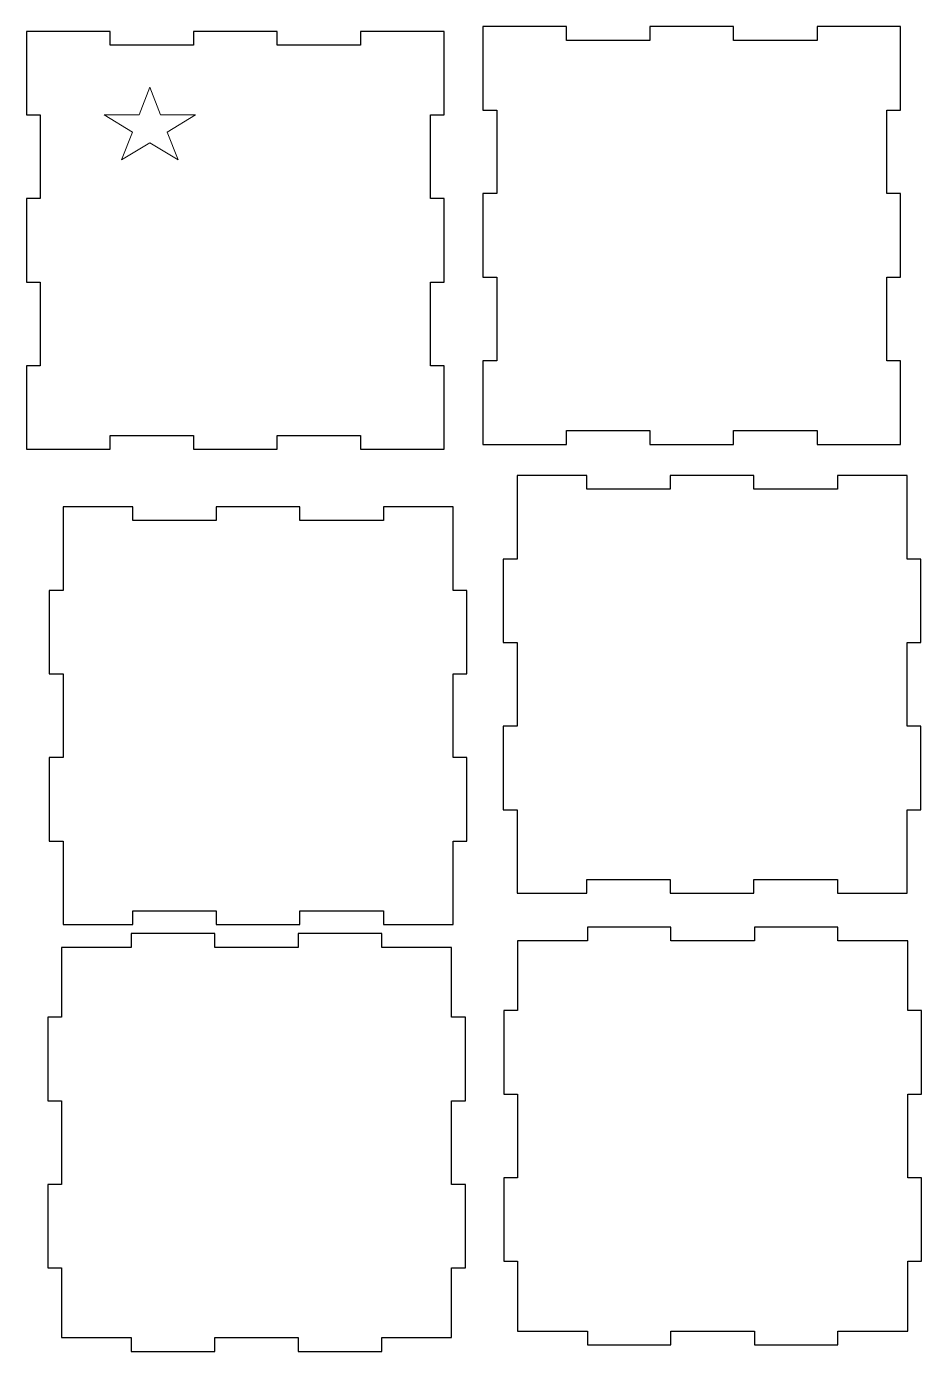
# Model space of a CAD drawing. Header units: centimetres. Extents: x -9.7 to 9.7, y -14.1 to 14.6.
import ezdxf

# ---------------------------------------------------------------- set-up
doc = ezdxf.new("R2010")
doc.units = ezdxf.units.CM
doc.header["$MEASUREMENT"] = 0
doc.layers.add('layer 1', color=7, linetype='Continuous')

msp = doc.modelspace()

# ---------------------------------------------------------------- linework, layer by layer
at = {"layer": 'layer 1', "lineweight": 25}
for points in [[(-9.70671, 14.49736), (-9.70671, 14.49736), (-7.89472, 14.49736), (-7.89472, 14.49736), (-7.89472, 14.49736), (-7.89472, 14.49736), (-7.89472, 14.19736), (-7.89472, 14.19736), (-7.89472, 14.19736), (-7.89472, 14.19736), (-6.08272, 14.19736), (-6.08272, 14.19736), (-6.08272, 14.19736), (-6.08272, 14.19736), (-6.08272, 14.49736), (-6.08272, 14.49736), (-6.08272, 14.49736), (-6.08272, 14.49736), (-4.27072, 14.49736), (-4.27072, 14.49736), (-4.27072, 14.49736), (-4.27072, 14.49736), (-4.27072, 14.19736), (-4.27072, 14.19736), (-4.27072, 14.19736), (-4.27072, 14.19736), (-2.45871, 14.19736), (-2.45871, 14.19736), (-2.45871, 14.19736), (-2.45871, 14.19736), (-2.45871, 14.49736), (-2.45871, 14.49736), (-2.45871, 14.49736), (-2.45871, 14.49736), (-0.64671, 14.49736), (-0.64671, 14.49736), (-0.64671, 14.49736), (-0.64671, 14.49736), (-0.64671, 12.68536), (-0.64671, 12.68536), (-0.64671, 12.68536), (-0.64671, 12.68536), (-0.94671, 12.68536), (-0.94671, 12.68536), (-0.94671, 12.68536), (-0.94671, 12.68536), (-0.94671, 10.87336), (-0.94671, 10.87336), (-0.94671, 10.87336), (-0.94671, 10.87336), (-0.64671, 10.87336), (-0.64671, 10.87336), (-0.64671, 10.87336), (-0.64671, 10.87336), (-0.64671, 9.06136), (-0.64671, 9.06136), (-0.64671, 9.06136), (-0.64671, 9.06136), (-0.94671, 9.06136), (-0.94671, 9.06136), (-0.94671, 9.06136), (-0.94671, 9.06136), (-0.94671, 7.24936), (-0.94671, 7.24936), (-0.94671, 7.24936), (-0.94671, 7.24936), (-0.64671, 7.24936), (-0.64671, 7.24936), (-0.64671, 7.24936), (-0.64671, 7.24936), (-0.64671, 5.43736), (-0.64671, 5.43736), (-0.64671, 5.43736), (-0.64671, 5.43736), (-2.45871, 5.43736), (-2.45871, 5.43736), (-2.45871, 5.43736), (-2.45871, 5.43736), (-2.45871, 5.73736), (-2.45871, 5.73736), (-2.45871, 5.73736), (-2.45871, 5.73736), (-4.27072, 5.73736), (-4.27072, 5.73736), (-4.27072, 5.73736), (-4.27072, 5.73736), (-4.27072, 5.43736), (-4.27072, 5.43736), (-4.27072, 5.43736), (-4.27072, 5.43736), (-6.08272, 5.43736), (-6.08272, 5.43736), (-6.08272, 5.43736), (-6.08272, 5.43736), (-6.08272, 5.73736), (-6.08272, 5.73736), (-6.08272, 5.73736), (-6.08272, 5.73736), (-7.89472, 5.73736), (-7.89472, 5.73736), (-7.89472, 5.73736), (-7.89472, 5.73736), (-7.89472, 5.43736), (-7.89472, 5.43736), (-7.89472, 5.43736), (-7.89472, 5.43736), (-9.70671, 5.43736), (-9.70671, 5.43736), (-9.70671, 5.43736), (-9.70671, 5.43736), (-9.70671, 7.24936), (-9.70671, 7.24936), (-9.70671, 7.24936), (-9.70671, 7.24936), (-9.40672, 7.24936), (-9.40672, 7.24936), (-9.40672, 7.24936), (-9.40672, 7.24936), (-9.40672, 9.06136), (-9.40672, 9.06136), (-9.40672, 9.06136), (-9.40672, 9.06136), (-9.70671, 9.06136), (-9.70671, 9.06136), (-9.70671, 9.06136), (-9.70671, 9.06136), (-9.70671, 10.87336), (-9.70671, 10.87336), (-9.70671, 10.87336), (-9.70671, 10.87336), (-9.40672, 10.87336), (-9.40672, 10.87336), (-9.40672, 10.87336), (-9.40672, 10.87336), (-9.40672, 12.68536), (-9.40672, 12.68536), (-9.40672, 12.68536), (-9.40672, 12.68536), (-9.70671, 12.68536), (-9.70671, 12.68536), (-9.70671, 12.68536), (-9.70671, 12.68536), (-9.70671, 14.49736), (-9.70671, 14.49736)], [(0.19317, 14.60402), (0.19317, 14.60402), (2.00516, 14.60402), (2.00516, 14.60402), (2.00516, 14.60402), (2.00516, 14.60402), (2.00516, 14.30402), (2.00516, 14.30402), (2.00516, 14.30402), (2.00516, 14.30402), (3.81716, 14.30402), (3.81716, 14.30402), (3.81716, 14.30402), (3.81716, 14.30402), (3.81716, 14.60402), (3.81716, 14.60402), (3.81716, 14.60402), (3.81716, 14.60402), (5.62916, 14.60402), (5.62916, 14.60402), (5.62916, 14.60402), (5.62916, 14.60402), (5.62916, 14.30402), (5.62916, 14.30402), (5.62916, 14.30402), (5.62916, 14.30402), (7.44116, 14.30402), (7.44116, 14.30402), (7.44116, 14.30402), (7.44116, 14.30402), (7.44116, 14.60402), (7.44116, 14.60402), (7.44116, 14.60402), (7.44116, 14.60402), (9.25316, 14.60402), (9.25316, 14.60402), (9.25316, 14.60402), (9.25316, 14.60402), (9.25316, 12.79202), (9.25316, 12.79202), (9.25316, 12.79202), (9.25316, 12.79202), (8.95316, 12.79202), (8.95316, 12.79202), (8.95316, 12.79202), (8.95316, 12.79202), (8.95316, 10.98002), (8.95316, 10.98002), (8.95316, 10.98002), (8.95316, 10.98002), (9.25316, 10.98002), (9.25316, 10.98002), (9.25316, 10.98002), (9.25316, 10.98002), (9.25316, 9.16802), (9.25316, 9.16802), (9.25316, 9.16802), (9.25316, 9.16802), (8.95316, 9.16802), (8.95316, 9.16802), (8.95316, 9.16802), (8.95316, 9.16802), (8.95316, 7.35602), (8.95316, 7.35602), (8.95316, 7.35602), (8.95316, 7.35602), (9.25316, 7.35602), (9.25316, 7.35602), (9.25316, 7.35602), (9.25316, 7.35602), (9.25316, 5.54402), (9.25316, 5.54402), (9.25316, 5.54402), (9.25316, 5.54402), (7.44116, 5.54402), (7.44116, 5.54402), (7.44116, 5.54402), (7.44116, 5.54402), (7.44116, 5.84402), (7.44116, 5.84402), (7.44116, 5.84402), (7.44116, 5.84402), (5.62916, 5.84402), (5.62916, 5.84402), (5.62916, 5.84402), (5.62916, 5.84402), (5.62916, 5.54402), (5.62916, 5.54402), (5.62916, 5.54402), (5.62916, 5.54402), (3.81716, 5.54402), (3.81716, 5.54402), (3.81716, 5.54402), (3.81716, 5.54402), (3.81716, 5.84402), (3.81716, 5.84402), (3.81716, 5.84402), (3.81716, 5.84402), (2.00516, 5.84402), (2.00516, 5.84402), (2.00516, 5.84402), (2.00516, 5.84402), (2.00516, 5.54402), (2.00516, 5.54402), (2.00516, 5.54402), (2.00516, 5.54402), (0.19317, 5.54402), (0.19317, 5.54402), (0.19317, 5.54402), (0.19317, 5.54402), (0.19317, 7.35602), (0.19317, 7.35602), (0.19317, 7.35602), (0.19317, 7.35602), (0.49317, 7.35602), (0.49317, 7.35602), (0.49317, 7.35602), (0.49317, 7.35602), (0.49317, 9.16802), (0.49317, 9.16802), (0.49317, 9.16802), (0.49317, 9.16802), (0.19317, 9.16802), (0.19317, 9.16802), (0.19317, 9.16802), (0.19317, 9.16802), (0.19317, 10.98002), (0.19317, 10.98002), (0.19317, 10.98002), (0.19317, 10.98002), (0.49317, 10.98002), (0.49317, 10.98002), (0.49317, 10.98002), (0.49317, 10.98002), (0.49317, 12.79202), (0.49317, 12.79202), (0.49317, 12.79202), (0.49317, 12.79202), (0.19317, 12.79202), (0.19317, 12.79202), (0.19317, 12.79202), (0.19317, 12.79202), (0.19317, 14.60402), (0.19317, 14.60402)], [(0.93304, 4.86936), (0.93304, 4.86936), (2.44504, 4.86936), (2.44504, 4.86936), (2.44504, 4.86936), (2.44504, 4.86936), (2.44504, 4.56936), (2.44504, 4.56936), (2.44504, 4.56936), (2.44504, 4.56936), (4.25704, 4.56936), (4.25704, 4.56936), (4.25704, 4.56936), (4.25704, 4.56936), (4.25704, 4.86936), (4.25704, 4.86936), (4.25704, 4.86936), (4.25704, 4.86936), (6.06904, 4.86936), (6.06904, 4.86936), (6.06904, 4.86936), (6.06904, 4.86936), (6.06904, 4.56936), (6.06904, 4.56936), (6.06904, 4.56936), (6.06904, 4.56936), (7.88104, 4.56936), (7.88104, 4.56936), (7.88104, 4.56936), (7.88104, 4.56936), (7.88104, 4.86936), (7.88104, 4.86936), (7.88104, 4.86936), (7.88104, 4.86936), (9.39304, 4.86936), (9.39304, 4.86936), (9.39304, 4.86936), (9.39304, 4.86936), (9.39304, 3.05736), (9.39304, 3.05736), (9.39304, 3.05736), (9.39304, 3.05736), (9.69304, 3.05736), (9.69304, 3.05736), (9.69304, 3.05736), (9.69304, 3.05736), (9.69304, 1.24536), (9.69304, 1.24536), (9.69304, 1.24536), (9.69304, 1.24536), (9.39304, 1.24536), (9.39304, 1.24536), (9.39304, 1.24536), (9.39304, 1.24536), (9.39304, -0.56663), (9.39304, -0.56663), (9.39304, -0.56663), (9.39304, -0.56663), (9.69304, -0.56663), (9.69304, -0.56663), (9.69304, -0.56663), (9.69304, -0.56663), (9.69304, -2.37863), (9.69304, -2.37863), (9.69304, -2.37863), (9.69304, -2.37863), (9.39304, -2.37863), (9.39304, -2.37863), (9.39304, -2.37863), (9.39304, -2.37863), (9.39304, -4.19063), (9.39304, -4.19063), (9.39304, -4.19063), (9.39304, -4.19063), (7.88104, -4.19063), (7.88104, -4.19063), (7.88104, -4.19063), (7.88104, -4.19063), (7.88104, -3.89063), (7.88104, -3.89063), (7.88104, -3.89063), (7.88104, -3.89063), (6.06904, -3.89063), (6.06904, -3.89063), (6.06904, -3.89063), (6.06904, -3.89063), (6.06904, -4.19063), (6.06904, -4.19063), (6.06904, -4.19063), (6.06904, -4.19063), (4.25704, -4.19063), (4.25704, -4.19063), (4.25704, -4.19063), (4.25704, -4.19063), (4.25704, -3.89063), (4.25704, -3.89063), (4.25704, -3.89063), (4.25704, -3.89063), (2.44504, -3.89063), (2.44504, -3.89063), (2.44504, -3.89063), (2.44504, -3.89063), (2.44504, -4.19063), (2.44504, -4.19063), (2.44504, -4.19063), (2.44504, -4.19063), (0.93304, -4.19063), (0.93304, -4.19063), (0.93304, -4.19063), (0.93304, -4.19063), (0.93304, -2.37863), (0.93304, -2.37863), (0.93304, -2.37863), (0.93304, -2.37863), (0.63304, -2.37863), (0.63304, -2.37863), (0.63304, -2.37863), (0.63304, -2.37863), (0.63304, -0.56663), (0.63304, -0.56663), (0.63304, -0.56663), (0.63304, -0.56663), (0.93304, -0.56663), (0.93304, -0.56663), (0.93304, -0.56663), (0.93304, -0.56663), (0.93304, 1.24536), (0.93304, 1.24536), (0.93304, 1.24536), (0.93304, 1.24536), (0.63304, 1.24536), (0.63304, 1.24536), (0.63304, 1.24536), (0.63304, 1.24536), (0.63304, 3.05736), (0.63304, 3.05736), (0.63304, 3.05736), (0.63304, 3.05736), (0.93304, 3.05736), (0.93304, 3.05736), (0.93304, 3.05736), (0.93304, 3.05736), (0.93304, 4.86936), (0.93304, 4.86936)], [(-8.91321, 4.19021), (-8.91321, 4.19021), (-7.40122, 4.19021), (-7.40122, 4.19021), (-7.40122, 4.19021), (-7.40122, 4.19021), (-7.40122, 3.89021), (-7.40122, 3.89021), (-7.40122, 3.89021), (-7.40122, 3.89021), (-5.58922, 3.89021), (-5.58922, 3.89021), (-5.58922, 3.89021), (-5.58922, 3.89021), (-5.58922, 4.19021), (-5.58922, 4.19021), (-5.58922, 4.19021), (-5.58922, 4.19021), (-3.77722, 4.19021), (-3.77722, 4.19021), (-3.77722, 4.19021), (-3.77722, 4.19021), (-3.77722, 3.89021), (-3.77722, 3.89021), (-3.77722, 3.89021), (-3.77722, 3.89021), (-1.96522, 3.89021), (-1.96522, 3.89021), (-1.96522, 3.89021), (-1.96522, 3.89021), (-1.96522, 4.19021), (-1.96522, 4.19021), (-1.96522, 4.19021), (-1.96522, 4.19021), (-0.45321, 4.19021), (-0.45321, 4.19021), (-0.45321, 4.19021), (-0.45321, 4.19021), (-0.45321, 2.37821), (-0.45321, 2.37821), (-0.45321, 2.37821), (-0.45321, 2.37821), (-0.15321, 2.37821), (-0.15321, 2.37821), (-0.15321, 2.37821), (-0.15321, 2.37821), (-0.15321, 0.56621), (-0.15321, 0.56621), (-0.15321, 0.56621), (-0.15321, 0.56621), (-0.45321, 0.56621), (-0.45321, 0.56621), (-0.45321, 0.56621), (-0.45321, 0.56621), (-0.45321, -1.24578), (-0.45321, -1.24578), (-0.45321, -1.24578), (-0.45321, -1.24578), (-0.15321, -1.24578), (-0.15321, -1.24578), (-0.15321, -1.24578), (-0.15321, -1.24578), (-0.15321, -3.05778), (-0.15321, -3.05778), (-0.15321, -3.05778), (-0.15321, -3.05778), (-0.45321, -3.05778), (-0.45321, -3.05778), (-0.45321, -3.05778), (-0.45321, -3.05778), (-0.45321, -4.86978), (-0.45321, -4.86978), (-0.45321, -4.86978), (-0.45321, -4.86978), (-1.96522, -4.86978), (-1.96522, -4.86978), (-1.96522, -4.86978), (-1.96522, -4.86978), (-1.96522, -4.56978), (-1.96522, -4.56978), (-1.96522, -4.56978), (-1.96522, -4.56978), (-3.77722, -4.56978), (-3.77722, -4.56978), (-3.77722, -4.56978), (-3.77722, -4.56978), (-3.77722, -4.86978), (-3.77722, -4.86978), (-3.77722, -4.86978), (-3.77722, -4.86978), (-5.58922, -4.86978), (-5.58922, -4.86978), (-5.58922, -4.86978), (-5.58922, -4.86978), (-5.58922, -4.56978), (-5.58922, -4.56978), (-5.58922, -4.56978), (-5.58922, -4.56978), (-7.40122, -4.56978), (-7.40122, -4.56978), (-7.40122, -4.56978), (-7.40122, -4.56978), (-7.40122, -4.86978), (-7.40122, -4.86978), (-7.40122, -4.86978), (-7.40122, -4.86978), (-8.91321, -4.86978), (-8.91321, -4.86978), (-8.91321, -4.86978), (-8.91321, -4.86978), (-8.91321, -3.05778), (-8.91321, -3.05778), (-8.91321, -3.05778), (-8.91321, -3.05778), (-9.21322, -3.05778), (-9.21322, -3.05778), (-9.21322, -3.05778), (-9.21322, -3.05778), (-9.21322, -1.24578), (-9.21322, -1.24578), (-9.21322, -1.24578), (-9.21322, -1.24578), (-8.91321, -1.24578), (-8.91321, -1.24578), (-8.91321, -1.24578), (-8.91321, -1.24578), (-8.91321, 0.56621), (-8.91321, 0.56621), (-8.91321, 0.56621), (-8.91321, 0.56621), (-9.21322, 0.56621), (-9.21322, 0.56621), (-9.21322, 0.56621), (-9.21322, 0.56621), (-9.21322, 2.37821), (-9.21322, 2.37821), (-9.21322, 2.37821), (-9.21322, 2.37821), (-8.91321, 2.37821), (-8.91321, 2.37821), (-8.91321, 2.37821), (-8.91321, 2.37821), (-8.91321, 4.19021), (-8.91321, 4.19021)], [(-8.94714, -5.36578), (-8.94714, -5.36578), (-7.43514, -5.36578), (-7.43514, -5.36578), (-7.43514, -5.36578), (-7.43514, -5.36578), (-7.43514, -5.06578), (-7.43514, -5.06578), (-7.43514, -5.06578), (-7.43514, -5.06578), (-5.62314, -5.06578), (-5.62314, -5.06578), (-5.62314, -5.06578), (-5.62314, -5.06578), (-5.62314, -5.36578), (-5.62314, -5.36578), (-5.62314, -5.36578), (-5.62314, -5.36578), (-3.81114, -5.36578), (-3.81114, -5.36578), (-3.81114, -5.36578), (-3.81114, -5.36578), (-3.81114, -5.06578), (-3.81114, -5.06578), (-3.81114, -5.06578), (-3.81114, -5.06578), (-1.99913, -5.06578), (-1.99913, -5.06578), (-1.99913, -5.06578), (-1.99913, -5.06578), (-1.99913, -5.36578), (-1.99913, -5.36578), (-1.99913, -5.36578), (-1.99913, -5.36578), (-0.48713, -5.36578), (-0.48713, -5.36578), (-0.48713, -5.36578), (-0.48713, -5.36578), (-0.48713, -6.87778), (-0.48713, -6.87778), (-0.48713, -6.87778), (-0.48713, -6.87778), (-0.18713, -6.87778), (-0.18713, -6.87778), (-0.18713, -6.87778), (-0.18713, -6.87778), (-0.18713, -8.68978), (-0.18713, -8.68978), (-0.18713, -8.68978), (-0.18713, -8.68978), (-0.48713, -8.68978), (-0.48713, -8.68978), (-0.48713, -8.68978), (-0.48713, -8.68978), (-0.48713, -10.50178), (-0.48713, -10.50178), (-0.48713, -10.50178), (-0.48713, -10.50178), (-0.18713, -10.50178), (-0.18713, -10.50178), (-0.18713, -10.50178), (-0.18713, -10.50178), (-0.18713, -12.31378), (-0.18713, -12.31378), (-0.18713, -12.31378), (-0.18713, -12.31378), (-0.48713, -12.31378), (-0.48713, -12.31378), (-0.48713, -12.31378), (-0.48713, -12.31378), (-0.48713, -13.82578), (-0.48713, -13.82578), (-0.48713, -13.82578), (-0.48713, -13.82578), (-1.99913, -13.82578), (-1.99913, -13.82578), (-1.99913, -13.82578), (-1.99913, -13.82578), (-1.99913, -14.12578), (-1.99913, -14.12578), (-1.99913, -14.12578), (-1.99913, -14.12578), (-3.81114, -14.12578), (-3.81114, -14.12578), (-3.81114, -14.12578), (-3.81114, -14.12578), (-3.81114, -13.82578), (-3.81114, -13.82578), (-3.81114, -13.82578), (-3.81114, -13.82578), (-5.62314, -13.82578), (-5.62314, -13.82578), (-5.62314, -13.82578), (-5.62314, -13.82578), (-5.62314, -14.12578), (-5.62314, -14.12578), (-5.62314, -14.12578), (-5.62314, -14.12578), (-7.43514, -14.12578), (-7.43514, -14.12578), (-7.43514, -14.12578), (-7.43514, -14.12578), (-7.43514, -13.82578), (-7.43514, -13.82578), (-7.43514, -13.82578), (-7.43514, -13.82578), (-8.94714, -13.82578), (-8.94714, -13.82578), (-8.94714, -13.82578), (-8.94714, -13.82578), (-8.94714, -12.31378), (-8.94714, -12.31378), (-8.94714, -12.31378), (-8.94714, -12.31378), (-9.24714, -12.31378), (-9.24714, -12.31378), (-9.24714, -12.31378), (-9.24714, -12.31378), (-9.24714, -10.50178), (-9.24714, -10.50178), (-9.24714, -10.50178), (-9.24714, -10.50178), (-8.94714, -10.50178), (-8.94714, -10.50178), (-8.94714, -10.50178), (-8.94714, -10.50178), (-8.94714, -8.68978), (-8.94714, -8.68978), (-8.94714, -8.68978), (-8.94714, -8.68978), (-9.24714, -8.68978), (-9.24714, -8.68978), (-9.24714, -8.68978), (-9.24714, -8.68978), (-9.24714, -6.87778), (-9.24714, -6.87778), (-9.24714, -6.87778), (-9.24714, -6.87778), (-8.94714, -6.87778), (-8.94714, -6.87778), (-8.94714, -6.87778), (-8.94714, -6.87778), (-8.94714, -5.36578), (-8.94714, -5.36578)], [(0.94672, -5.22167), (0.94672, -5.22167), (2.45872, -5.22167), (2.45872, -5.22167), (2.45872, -5.22167), (2.45872, -5.22167), (2.45872, -4.92167), (2.45872, -4.92167), (2.45872, -4.92167), (2.45872, -4.92167), (4.27072, -4.92167), (4.27072, -4.92167), (4.27072, -4.92167), (4.27072, -4.92167), (4.27072, -5.22167), (4.27072, -5.22167), (4.27072, -5.22167), (4.27072, -5.22167), (6.08272, -5.22167), (6.08272, -5.22167), (6.08272, -5.22167), (6.08272, -5.22167), (6.08272, -4.92167), (6.08272, -4.92167), (6.08272, -4.92167), (6.08272, -4.92167), (7.89472, -4.92167), (7.89472, -4.92167), (7.89472, -4.92167), (7.89472, -4.92167), (7.89472, -5.22167), (7.89472, -5.22167), (7.89472, -5.22167), (7.89472, -5.22167), (9.40672, -5.22167), (9.40672, -5.22167), (9.40672, -5.22167), (9.40672, -5.22167), (9.40672, -6.73367), (9.40672, -6.73367), (9.40672, -6.73367), (9.40672, -6.73367), (9.70672, -6.73367), (9.70672, -6.73367), (9.70672, -6.73367), (9.70672, -6.73367), (9.70672, -8.54567), (9.70672, -8.54567), (9.70672, -8.54567), (9.70672, -8.54567), (9.40672, -8.54567), (9.40672, -8.54567), (9.40672, -8.54567), (9.40672, -8.54567), (9.40672, -10.35767), (9.40672, -10.35767), (9.40672, -10.35767), (9.40672, -10.35767), (9.70672, -10.35767), (9.70672, -10.35767), (9.70672, -10.35767), (9.70672, -10.35767), (9.70672, -12.16967), (9.70672, -12.16967), (9.70672, -12.16967), (9.70672, -12.16967), (9.40672, -12.16967), (9.40672, -12.16967), (9.40672, -12.16967), (9.40672, -12.16967), (9.40672, -13.68167), (9.40672, -13.68167), (9.40672, -13.68167), (9.40672, -13.68167), (7.89472, -13.68167), (7.89472, -13.68167), (7.89472, -13.68167), (7.89472, -13.68167), (7.89472, -13.98167), (7.89472, -13.98167), (7.89472, -13.98167), (7.89472, -13.98167), (6.08272, -13.98167), (6.08272, -13.98167), (6.08272, -13.98167), (6.08272, -13.98167), (6.08272, -13.68167), (6.08272, -13.68167), (6.08272, -13.68167), (6.08272, -13.68167), (4.27072, -13.68167), (4.27072, -13.68167), (4.27072, -13.68167), (4.27072, -13.68167), (4.27072, -13.98167), (4.27072, -13.98167), (4.27072, -13.98167), (4.27072, -13.98167), (2.45872, -13.98167), (2.45872, -13.98167), (2.45872, -13.98167), (2.45872, -13.98167), (2.45872, -13.68167), (2.45872, -13.68167), (2.45872, -13.68167), (2.45872, -13.68167), (0.94672, -13.68167), (0.94672, -13.68167), (0.94672, -13.68167), (0.94672, -13.68167), (0.94672, -12.16967), (0.94672, -12.16967), (0.94672, -12.16967), (0.94672, -12.16967), (0.64672, -12.16967), (0.64672, -12.16967), (0.64672, -12.16967), (0.64672, -12.16967), (0.64672, -10.35767), (0.64672, -10.35767), (0.64672, -10.35767), (0.64672, -10.35767), (0.94672, -10.35767), (0.94672, -10.35767), (0.94672, -10.35767), (0.94672, -10.35767), (0.94672, -8.54567), (0.94672, -8.54567), (0.94672, -8.54567), (0.94672, -8.54567), (0.64672, -8.54567), (0.64672, -8.54567), (0.64672, -8.54567), (0.64672, -8.54567), (0.64672, -6.73367), (0.64672, -6.73367), (0.64672, -6.73367), (0.64672, -6.73367), (0.94672, -6.73367), (0.94672, -6.73367), (0.94672, -6.73367), (0.94672, -6.73367), (0.94672, -5.22167), (0.94672, -5.22167)]]:
    msp.add_open_spline(points, degree=3, knots=[0, 0, 0, 0, 0.02777778, 0.02777778, 0.02777778, 0.02777778, 0.05555556, 0.05555556, 0.05555556, 0.05555556, 0.08333333, 0.08333333, 0.08333333, 0.08333333, 0.11111111, 0.11111111, 0.11111111, 0.11111111, 0.13888889, 0.13888889, 0.13888889, 0.13888889, 0.16666667, 0.16666667, 0.16666667, 0.16666667, 0.19444444, 0.19444444, 0.19444444, 0.19444444, 0.22222222, 0.22222222, 0.22222222, 0.22222222, 0.25, 0.25, 0.25, 0.25, 0.27777778, 0.27777778, 0.27777778, 0.27777778, 0.30555556, 0.30555556, 0.30555556, 0.30555556, 0.33333333, 0.33333333, 0.33333333, 0.33333333, 0.36111111, 0.36111111, 0.36111111, 0.36111111, 0.38888889, 0.38888889, 0.38888889, 0.38888889, 0.41666667, 0.41666667, 0.41666667, 0.41666667, 0.44444444, 0.44444444, 0.44444444, 0.44444444, 0.47222222, 0.47222222, 0.47222222, 0.47222222, 0.5, 0.5, 0.5, 0.5, 0.52777778, 0.52777778, 0.52777778, 0.52777778, 0.55555556, 0.55555556, 0.55555556, 0.55555556, 0.58333333, 0.58333333, 0.58333333, 0.58333333, 0.61111111, 0.61111111, 0.61111111, 0.61111111, 0.63888889, 0.63888889, 0.63888889, 0.63888889, 0.66666667, 0.66666667, 0.66666667, 0.66666667, 0.69444444, 0.69444444, 0.69444444, 0.69444444, 0.72222222, 0.72222222, 0.72222222, 0.72222222, 0.75, 0.75, 0.75, 0.75, 0.77777778, 0.77777778, 0.77777778, 0.77777778, 0.80555556, 0.80555556, 0.80555556, 0.80555556, 0.83333333, 0.83333333, 0.83333333, 0.83333333, 0.86111111, 0.86111111, 0.86111111, 0.86111111, 0.88888889, 0.88888889, 0.88888889, 0.88888889, 0.91666667, 0.91666667, 0.91666667, 0.91666667, 0.94444444, 0.94444444, 0.94444444, 0.94444444, 0.97222222, 0.97222222, 0.97222222, 0.97222222, 1, 1, 1, 1], dxfattribs=at)
at = {"layer": 'layer 1', "color": 250, "lineweight": 20}
msp.add_open_spline([(-7.02954, 13.29077), (-7.02954, 13.29077), (-6.79648, 12.686), (-6.79648, 12.686), (-6.79648, 12.686), (-6.79648, 12.686), (-6.03778, 12.68723), (-6.03778, 12.68723), (-6.03778, 12.68723), (-6.03778, 12.68723), (-6.65244, 12.31468), (-6.65244, 12.31468), (-6.65244, 12.31468), (-6.65244, 12.31468), (-6.4166, 11.71066), (-6.4166, 11.71066), (-6.4166, 11.71066), (-6.4166, 11.71066), (-7.02954, 12.08519), (-7.02954, 12.08519), (-7.02954, 12.08519), (-7.02954, 12.08519), (-7.64249, 11.71066), (-7.64249, 11.71066), (-7.64249, 11.71066), (-7.64249, 11.71066), (-7.40665, 12.31468), (-7.40665, 12.31468), (-7.40665, 12.31468), (-7.40665, 12.31468), (-8.02131, 12.68723), (-8.02131, 12.68723), (-8.02131, 12.68723), (-8.02131, 12.68723), (-7.26261, 12.686), (-7.26261, 12.686), (-7.26261, 12.686), (-7.26261, 12.686), (-7.02954, 13.29077), (-7.02954, 13.29077)], degree=3, knots=[0, 0, 0, 0, 0.1, 0.1, 0.1, 0.1, 0.2, 0.2, 0.2, 0.2, 0.3, 0.3, 0.3, 0.3, 0.4, 0.4, 0.4, 0.4, 0.5, 0.5, 0.5, 0.5, 0.6, 0.6, 0.6, 0.6, 0.7, 0.7, 0.7, 0.7, 0.8, 0.8, 0.8, 0.8, 0.9, 0.9, 0.9, 0.9, 1, 1, 1, 1], dxfattribs=at)

doc.saveas('drawing.dxf')
